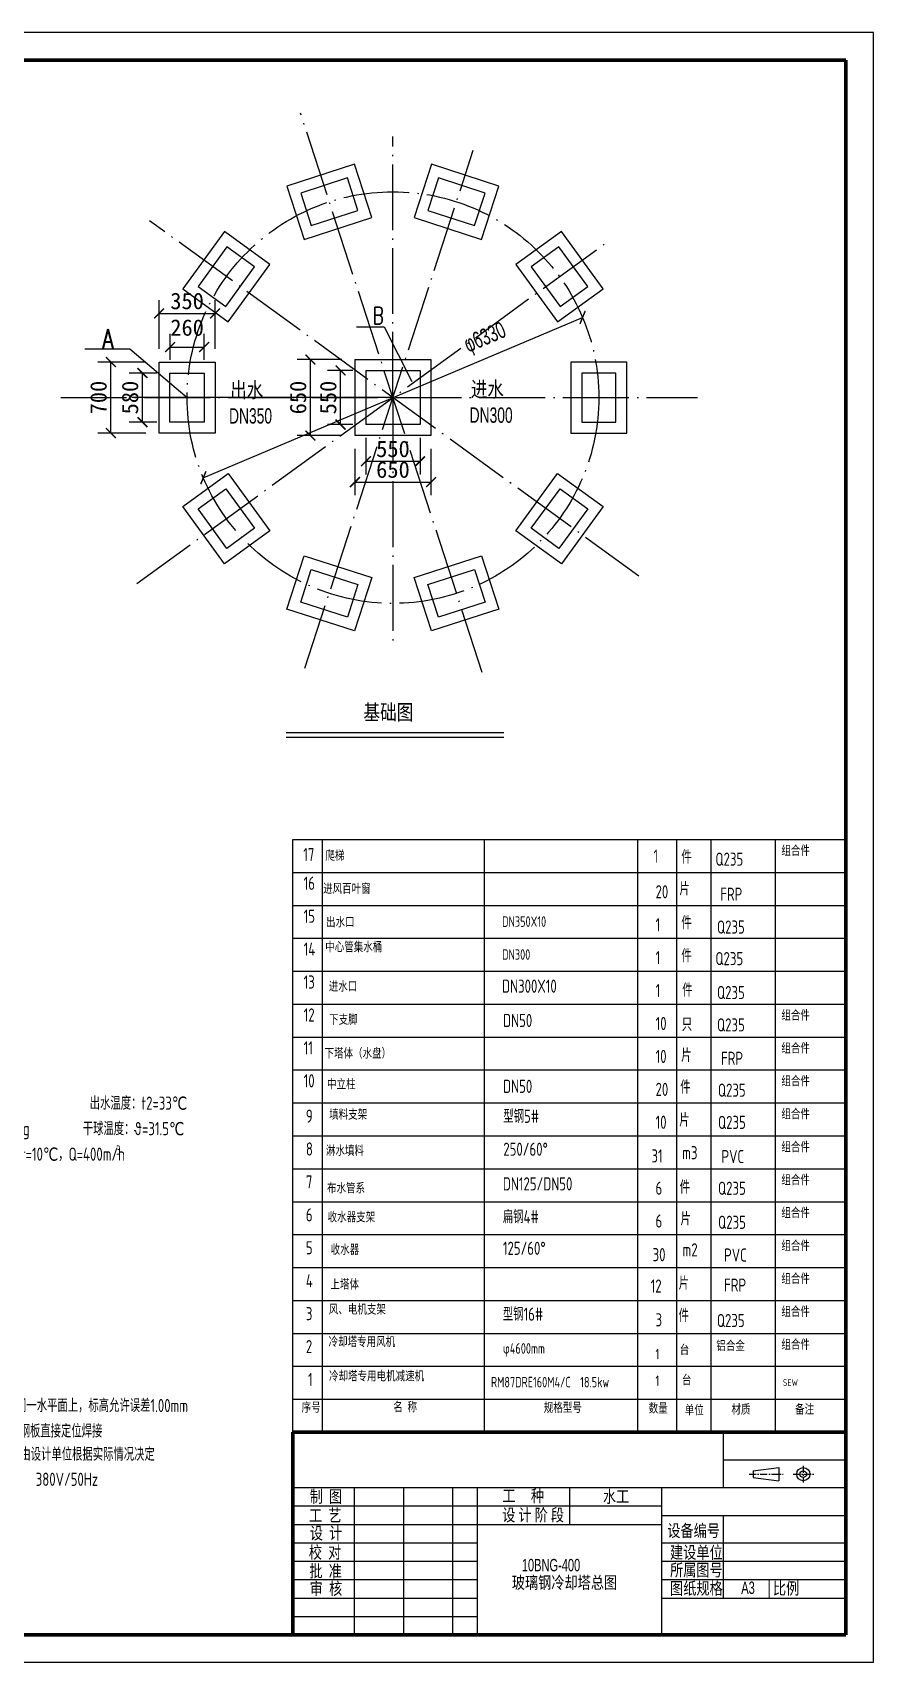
# Model space of a CAD drawing. Extents: x -194157 to -193737, y -49698 to -49401.
# Drawn here: x -193890.2 to -193737, y -49698.1 to -49401.1 of the extents above; entities that cross this region are included whole.
import ezdxf

# ---------------------------------------------------------------- set-up
doc = ezdxf.new("R2010")
doc.units = 0
doc.linetypes.add('ACAD_ISO04W100', pattern=[30.5, 24, -3, 0.5, -3])
doc.linetypes.add('CENTERX2', pattern=[101.6, 63.5, -12.7, 12.7, -12.7])
doc.layers.get('0').update_dxf_attribs({"linetype": 'CONTINUOUS'})
doc.layers.get('DEFPOINTS').update_dxf_attribs({"linetype": 'CONTINUOUS'})
for name, color, linetype in [('LAYER1', 5, 'CONTINUOUS'), ('中心线', 1, 'CENTERX2'), ('文字', 3, 'CONTINUOUS'), ('细实线', 9, 'CONTINUOUS')]:
    doc.layers.add(name, color=color, linetype=linetype)
doc.layers.add('图框线', color=6, linetype='CONTINUOUS', lineweight=80)
doc.styles.add('ISOCP', font='isocp.shx', dxfattribs={"bigfont": 'hztxt.shx'})
doc.styles.get("Standard").update_dxf_attribs({"font": ''})
doc.styles.add('标题', font='ARIALN.TTF', dxfattribs={"width": 0.785})
doc.styles.add('说明', font='txt4.shx', dxfattribs={"width": 0.75, "bigfont": 'gbcbig.shx'})
doc.styles.get('Standard').set_extended_font_data('SimSun')
doc.dimstyles.new('DIN', dxfattribs={"dimtxt": 2.5, "dimasz": 2.5, "dimexe": 1.25, "dimexo": 0.625, "dimtad": 1, "dimtih": 1, "dimdec": 4, "dimdsep": 46, "dimlunit": 6, "dimtxsty": 'Standard', "dimcen": 2.5, "dimadec": 0, "dimazin": 0, "dimtfac": 1, "dimtdec": 4, "dimtmove": 0, "dimatfit": 3, "dimfxl": 0, "dimtvp": 1, "dimtolj": 1, "dimtzin": 0, "dimarcsym": 0})

# ---------------------------------------------------------------- blocks, each defined once
blk = doc.blocks.new('_ARCHTICK')
at = {"color": 0, "linetype": 'ByBlock', "const_width": 0.15}
blk.add_lwpolyline([(-0.5, -0.5), (0.5, 0.5)], dxfattribs=at)
blk = doc.blocks.new('*D14')
at = {"layer": 'DEFPOINTS', "color": 0, "transparency": 16777216}
for p in [(-193789.99, -49453.05), (-193859.09, -49482.26)]:
    blk.add_point(p, dxfattribs=at)
at = {"layer": '文字', "color": 5, "lineweight": -2, "transparency": 16777216}
blk.add_line((-193859.09, -49482.26), (-193789.99, -49453.05), dxfattribs=at)
at = {"layer": '文字', "color": 5, "lineweight": -2, "transparency": 16777216, "xscale": 1.8, "yscale": 1.8, "zscale": 1.8}
for p, rotation in [((-193789.99, -49453.05), 22.91760440820886), ((-193859.09, -49482.26), 202.9176044082089)]:
    blk.add_blockref('_ARCHTICK', p, dxfattribs=dict(at, rotation=rotation))
at = {"layer": '文字', "color": 0, "transparency": 16777216, "insert": (-193807.66, -49456.99), "char_height": 3, "attachment_point": 5, "rotation": 22.9176, "style": '标题'}
blk.add_mtext('\\A1;φ6330', dxfattribs=at)
blk = doc.blocks.new('*D15')
at = {"color": 5, "lineweight": -2, "transparency": 16777216}
for p, q in [((-193865.16, -49460.79), (-193865.16, -49456.05)), ((-193858.93, -49460.79), (-193858.93, -49456.05)), ((-193865.16, -49458.45), (-193858.93, -49458.45))]:
    blk.add_line(p, q, dxfattribs=at)
at = {"layer": 'DEFPOINTS', "color": 0, "transparency": 16777216}
for p in [(-193858.93, -49458.45), (-193865.16, -49463.19), (-193858.93, -49463.19)]:
    blk.add_point(p, dxfattribs=at)
at = {"color": 5, "lineweight": -2, "transparency": 16777216, "xscale": 1.8, "yscale": 1.8, "zscale": 1.8, "rotation": 180}
blk.add_blockref('_ARCHTICK', (-193865.16, -49458.45), dxfattribs=at)
at = {"color": 5, "lineweight": -2, "transparency": 16777216, "xscale": 1.8, "yscale": 1.8, "zscale": 1.8}
blk.add_blockref('_ARCHTICK', (-193858.93, -49458.45), dxfattribs=at)
at = {"color": 0, "transparency": 16777216, "insert": (-193862.05, -49454.92), "char_height": 3, "attachment_point": 5}
blk.add_mtext('\\A1;260', dxfattribs=at)
blk = doc.blocks.new('*D16')
at = {"color": 5, "lineweight": -2, "transparency": 16777216}
for p, q in [((-193867.56, -49463.19), (-193872.58, -49463.19)), ((-193870.18, -49472.12), (-193870.18, -49463.19)), ((-193867.56, -49472.12), (-193872.58, -49472.12))]:
    blk.add_line(p, q, dxfattribs=at)
at = {"layer": 'DEFPOINTS', "color": 0, "transparency": 16777216}
for p in [(-193870.18, -49463.19), (-193865.16, -49463.19), (-193865.16, -49472.12)]:
    blk.add_point(p, dxfattribs=at)
at = {"color": 5, "lineweight": -2, "transparency": 16777216, "xscale": 1.8, "yscale": 1.8, "zscale": 1.8}
for p, rotation in [((-193870.18, -49463.19), 90), ((-193870.18, -49472.12), 270)]:
    blk.add_blockref('_ARCHTICK', p, dxfattribs=dict(at, rotation=rotation))
at = {"color": 0, "transparency": 16777216, "insert": (-193872.43, -49467.65), "char_height": 3, "attachment_point": 5, "rotation": 90}
blk.add_mtext('\\A1;580', dxfattribs=at)
blk = doc.blocks.new('*D17')
at = {"color": 5, "lineweight": -2, "transparency": 16777216}
for p, q in [((-193867.16, -49458.79), (-193867.16, -49449.92)), ((-193856.93, -49458.79), (-193856.93, -49449.92)), ((-193867.16, -49452.32), (-193856.93, -49452.32))]:
    blk.add_line(p, q, dxfattribs=at)
at = {"layer": 'DEFPOINTS', "color": 0, "transparency": 16777216}
for p in [(-193856.93, -49452.32), (-193867.16, -49461.19), (-193856.93, -49461.19)]:
    blk.add_point(p, dxfattribs=at)
at = {"color": 5, "lineweight": -2, "transparency": 16777216, "xscale": 1.8, "yscale": 1.8, "zscale": 1.8, "rotation": 180}
blk.add_blockref('_ARCHTICK', (-193867.16, -49452.32), dxfattribs=at)
at = {"color": 5, "lineweight": -2, "transparency": 16777216, "xscale": 1.8, "yscale": 1.8, "zscale": 1.8}
blk.add_blockref('_ARCHTICK', (-193856.93, -49452.32), dxfattribs=at)
at = {"color": 0, "transparency": 16777216, "insert": (-193862.05, -49450.07), "char_height": 3, "attachment_point": 5}
blk.add_mtext('\\A1;350', dxfattribs=at)
blk = doc.blocks.new('*D18')
at = {"color": 5, "lineweight": -2, "transparency": 16777216}
for p, q in [((-193869.56, -49461.19), (-193878.33, -49461.19)), ((-193875.93, -49474.12), (-193875.93, -49461.19)), ((-193869.56, -49474.12), (-193878.33, -49474.12))]:
    blk.add_line(p, q, dxfattribs=at)
at = {"layer": 'DEFPOINTS', "color": 0, "transparency": 16777216}
for p in [(-193875.93, -49461.19), (-193867.16, -49461.19), (-193867.16, -49474.12)]:
    blk.add_point(p, dxfattribs=at)
at = {"color": 5, "lineweight": -2, "transparency": 16777216, "xscale": 1.8, "yscale": 1.8, "zscale": 1.8}
for p, rotation in [((-193875.93, -49461.19), 90), ((-193875.93, -49474.12), 270)]:
    blk.add_blockref('_ARCHTICK', p, dxfattribs=dict(at, rotation=rotation))
at = {"color": 0, "transparency": 16777216, "insert": (-193878.18, -49467.65), "char_height": 3, "attachment_point": 5, "rotation": 90}
blk.add_mtext('\\A1;700', dxfattribs=at)
blk = doc.blocks.new('*D19')
at = {"color": 5, "lineweight": -2, "transparency": 16777216}
for p, q in [((-193829.47, -49474.98), (-193829.47, -49481.67)), ((-193819.61, -49474.98), (-193819.61, -49481.67)), ((-193829.47, -49479.27), (-193819.61, -49479.27))]:
    blk.add_line(p, q, dxfattribs=at)
at = {"layer": 'DEFPOINTS', "color": 0, "transparency": 16777216}
for p in [(-193829.47, -49472.58), (-193819.61, -49472.58), (-193819.61, -49479.27)]:
    blk.add_point(p, dxfattribs=at)
at = {"color": 5, "lineweight": -2, "transparency": 16777216, "xscale": 1.8, "yscale": 1.8, "zscale": 1.8, "rotation": 180}
blk.add_blockref('_ARCHTICK', (-193829.47, -49479.27), dxfattribs=at)
at = {"color": 5, "lineweight": -2, "transparency": 16777216, "xscale": 1.8, "yscale": 1.8, "zscale": 1.8}
blk.add_blockref('_ARCHTICK', (-193819.61, -49479.27), dxfattribs=at)
at = {"color": 0, "transparency": 16777216, "insert": (-193824.54, -49477.02), "char_height": 3, "attachment_point": 5}
blk.add_mtext('\\A1;550', dxfattribs=at)
blk = doc.blocks.new('*D20')
at = {"color": 5, "lineweight": -2, "transparency": 16777216}
for p, q in [((-193831.47, -49476.98), (-193831.47, -49485.45)), ((-193817.61, -49476.98), (-193817.61, -49485.45)), ((-193831.47, -49483.05), (-193817.61, -49483.05))]:
    blk.add_line(p, q, dxfattribs=at)
at = {"layer": 'DEFPOINTS', "color": 0, "transparency": 16777216}
for p in [(-193831.47, -49474.58), (-193817.61, -49474.58), (-193817.61, -49483.05)]:
    blk.add_point(p, dxfattribs=at)
at = {"color": 5, "lineweight": -2, "transparency": 16777216, "xscale": 1.8, "yscale": 1.8, "zscale": 1.8, "rotation": 180}
blk.add_blockref('_ARCHTICK', (-193831.47, -49483.05), dxfattribs=at)
at = {"color": 5, "lineweight": -2, "transparency": 16777216, "xscale": 1.8, "yscale": 1.8, "zscale": 1.8}
blk.add_blockref('_ARCHTICK', (-193817.61, -49483.05), dxfattribs=at)
at = {"color": 0, "transparency": 16777216, "insert": (-193824.54, -49480.8), "char_height": 3, "attachment_point": 5}
blk.add_mtext('\\A1;650', dxfattribs=at)
blk = doc.blocks.new('*D21')
at = {"color": 5, "lineweight": -2, "transparency": 16777216}
for p, q in [((-193831.87, -49462.72), (-193836.48, -49462.72)), ((-193834.08, -49472.58), (-193834.08, -49462.72)), ((-193831.87, -49472.58), (-193836.48, -49472.58))]:
    blk.add_line(p, q, dxfattribs=at)
at = {"layer": 'DEFPOINTS', "color": 0, "transparency": 16777216}
for p in [(-193834.08, -49462.72), (-193829.47, -49462.72), (-193829.47, -49472.58)]:
    blk.add_point(p, dxfattribs=at)
at = {"color": 5, "lineweight": -2, "transparency": 16777216, "xscale": 1.8, "yscale": 1.8, "zscale": 1.8}
for p, rotation in [((-193834.08, -49462.72), 90), ((-193834.08, -49472.58), 270)]:
    blk.add_blockref('_ARCHTICK', p, dxfattribs=dict(at, rotation=rotation))
at = {"color": 0, "transparency": 16777216, "insert": (-193836.33, -49467.65), "char_height": 3, "attachment_point": 5, "rotation": 90}
blk.add_mtext('\\A1;550', dxfattribs=at)
blk = doc.blocks.new('*D22')
at = {"color": 5, "lineweight": -2, "transparency": 16777216}
for p, q in [((-193833.87, -49460.72), (-193841.97, -49460.72)), ((-193839.57, -49474.58), (-193839.57, -49460.72)), ((-193833.87, -49474.58), (-193841.97, -49474.58))]:
    blk.add_line(p, q, dxfattribs=at)
at = {"layer": 'DEFPOINTS', "color": 0, "transparency": 16777216}
for p in [(-193839.57, -49460.72), (-193831.47, -49460.72), (-193831.47, -49474.58)]:
    blk.add_point(p, dxfattribs=at)
at = {"color": 5, "lineweight": -2, "transparency": 16777216, "xscale": 1.8, "yscale": 1.8, "zscale": 1.8}
for p, rotation in [((-193839.57, -49460.72), 90), ((-193839.57, -49474.58), 270)]:
    blk.add_blockref('_ARCHTICK', p, dxfattribs=dict(at, rotation=rotation))
at = {"color": 0, "transparency": 16777216, "insert": (-193841.82, -49467.65), "char_height": 3, "attachment_point": 5, "rotation": 90}
blk.add_mtext('\\A1;650', dxfattribs=at)

msp = doc.modelspace()

# ---------------------------------------------------------------- linework, layer by layer
for p, q in [((-193831.56422, -49425.11934), (-193843.85981, -49429.11441)), ((-193828.40326, -49434.84777), (-193831.56422, -49425.11934)), ((-193817.51743, -49425.11934), (-193820.67838, -49434.84777)), ((-193805.22184, -49429.11441), (-193817.51743, -49425.11934)), ((-193843.85981, -49429.11441), (-193840.69885, -49438.84285)), ((-193832.8483, -49427.63948), (-193841.33966, -49430.39849)), ((-193830.9234, -49433.56369), (-193832.8483, -49427.63948)), ((-193816.23335, -49427.63948), (-193818.15824, -49433.56369)), ((-193807.74198, -49430.39849), (-193816.23335, -49427.63948)), ((-193808.3828, -49438.84285), (-193805.22184, -49429.11441)), ((-193841.33966, -49430.39849), (-193839.41477, -49436.3227)), ((-193809.66687, -49436.3227), (-193807.74198, -49430.39849)), ((-193840.69885, -49438.84285), (-193828.40326, -49434.84777)), ((-193839.41477, -49436.3227), (-193830.9234, -49433.56369)), ((-193820.67838, -49434.84777), (-193808.3828, -49438.84285)), ((-193818.15824, -49433.56369), (-193809.66687, -49436.3227)), ((-193855.2239, -49437.37091), (-193862.82299, -49447.83017)), ((-193846.9484, -49443.38341), (-193855.2239, -49437.37091)), ((-193793.85774, -49437.37091), (-193802.13324, -49443.38341)), ((-193786.25865, -49447.83017), (-193793.85774, -49437.37091)), ((-193854.78144, -49440.16452), (-193860.02939, -49447.3877)), ((-193849.74201, -49443.82588), (-193854.78144, -49440.16452)), ((-193794.30021, -49440.16452), (-193799.33964, -49443.82588)), ((-193789.05225, -49447.3877), (-193794.30021, -49440.16452)), ((-193854.98996, -49451.04906), (-193849.74201, -49443.82588)), ((-193854.54749, -49453.84267), (-193846.9484, -49443.38341)), ((-193802.13324, -49443.38341), (-193794.53415, -49453.84267)), ((-193799.33964, -49443.82588), (-193794.09169, -49451.04906)), ((-193860.02939, -49447.3877), (-193854.98996, -49451.04906)), ((-193794.09169, -49451.04906), (-193789.05225, -49447.3877)), ((-193862.82299, -49447.83017), (-193854.54749, -49453.84267)), ((-193794.53415, -49453.84267), (-193786.25865, -49447.83017)), ((-193867.16369, -49474.11781), (-193867.16369, -49461.18946)), ((-193867.16369, -49461.18946), (-193856.93461, -49461.18946)), ((-193856.93461, -49461.18946), (-193856.93461, -49474.11781)), ((-193831.47218, -49460.72228), (-193817.60947, -49460.72228)), ((-193831.47218, -49460.72228), (-193831.47218, -49474.58499)), ((-193817.60947, -49460.72228), (-193817.60947, -49474.58499)), ((-193792.14703, -49461.18946), (-193792.14703, -49474.11781)), ((-193781.91795, -49461.18946), (-193792.14703, -49461.18946)), ((-193781.91795, -49474.11781), (-193781.91795, -49461.18946)), ((-193865.16369, -49472.11781), (-193865.16369, -49463.18946)), ((-193865.16369, -49463.18946), (-193858.93461, -49463.18946)), ((-193858.93461, -49463.18946), (-193858.93461, -49472.11781)), ((-193829.47218, -49462.72228), (-193819.60947, -49462.72228)), ((-193829.47218, -49462.72228), (-193829.47218, -49472.58499)), ((-193819.60947, -49462.72228), (-193819.60947, -49472.58499)), ((-193790.14703, -49463.18946), (-193790.14703, -49472.11781)), ((-193783.91795, -49463.18946), (-193790.14703, -49463.18946)), ((-193783.91795, -49472.11781), (-193783.91795, -49463.18946)), ((-193856.93461, -49474.11781), (-193867.16369, -49474.11781)), ((-193858.93461, -49472.11781), (-193865.16369, -49472.11781)), ((-193819.60947, -49472.58499), (-193829.47218, -49472.58499)), ((-193792.14703, -49474.11781), (-193781.91795, -49474.11781)), ((-193790.14703, -49472.11781), (-193783.91795, -49472.11781)), ((-193817.60947, -49474.58499), (-193831.47218, -49474.58499)), ((-193862.82299, -49487.4771), (-193854.54749, -49481.4646)), ((-193854.54749, -49481.4646), (-193846.9484, -49491.92385)), ((-193802.13324, -49491.92385), (-193794.53415, -49481.4646)), ((-193794.53415, -49481.4646), (-193786.25865, -49487.4771)), ((-193860.02939, -49487.91956), (-193854.98996, -49484.2582)), ((-193854.98996, -49484.2582), (-193849.74201, -49491.48139)), ((-193799.33964, -49491.48139), (-193794.09169, -49484.2582)), ((-193794.09169, -49484.2582), (-193789.05225, -49487.91956)), ((-193855.2239, -49497.93635), (-193862.82299, -49487.4771)), ((-193854.78144, -49495.14275), (-193860.02939, -49487.91956)), ((-193789.05225, -49487.91956), (-193794.30021, -49495.14275)), ((-193786.25865, -49487.4771), (-193793.85774, -49497.93635)), ((-193846.9484, -49491.92385), (-193855.2239, -49497.93635)), ((-193849.74201, -49491.48139), (-193854.78144, -49495.14275)), ((-193793.85774, -49497.93635), (-193802.13324, -49491.92385)), ((-193794.30021, -49495.14275), (-193799.33964, -49491.48139)), ((-193843.85981, -49506.19285), (-193840.69885, -49496.46442)), ((-193840.69885, -49496.46442), (-193828.40326, -49500.4595)), ((-193820.67838, -49500.4595), (-193808.3828, -49496.46442)), ((-193808.3828, -49496.46442), (-193805.22184, -49506.19285)), ((-193841.33966, -49504.90877), (-193839.41477, -49498.98456)), ((-193839.41477, -49498.98456), (-193830.9234, -49501.74358)), ((-193828.40326, -49500.4595), (-193831.56422, -49510.18793)), ((-193817.51743, -49510.18793), (-193820.67838, -49500.4595)), ((-193818.15824, -49501.74358), (-193809.66687, -49498.98456)), ((-193809.66687, -49498.98456), (-193807.74198, -49504.90877)), ((-193830.9234, -49501.74358), (-193832.8483, -49507.66778)), ((-193816.23335, -49507.66778), (-193818.15824, -49501.74358)), ((-193831.56422, -49510.18793), (-193843.85981, -49506.19285)), ((-193832.8483, -49507.66778), (-193841.33966, -49504.90877)), ((-193805.22184, -49506.19285), (-193817.51743, -49510.18793)), ((-193807.74198, -49504.90877), (-193816.23335, -49507.66778)), ((-193844.00533, -49528.70484), (-193804.35393, -49528.70484)), ((-193844.00533, -49529.55807), (-193804.35393, -49529.55807)), ((-193842.80229, -49656.18325), (-193842.80229, -49548.18325)), ((-193842.80229, -49548.18325), (-193742.00229, -49548.18325)), ((-193842.80229, -49656.18325), (-193842.80229, -49548.18325)), ((-193842.80229, -49548.18325), (-193742.00229, -49548.18325)), ((-193837.36686, -49656.18325), (-193837.36686, -49548.18325)), ((-193837.36686, -49656.18325), (-193837.36686, -49548.18325)), ((-193807.88009, -49656.18325), (-193807.88009, -49548.18325)), ((-193807.88009, -49656.18325), (-193807.88009, -49548.18325)), ((-193779.95228, -49656.18325), (-193779.95228, -49548.18325)), ((-193779.95228, -49656.18325), (-193779.95228, -49548.18325)), ((-193772.83065, -49656.18325), (-193772.83065, -49548.18325)), ((-193766.56065, -49656.18325), (-193766.56065, -49548.18325)), ((-193754.83681, -49656.18325), (-193754.83681, -49548.18325)), ((-193842.80229, -49554.18325), (-193742.00229, -49554.18325)), ((-193842.80229, -49554.18325), (-193742.00229, -49554.18325)), ((-193842.80229, -49560.18325), (-193742.00229, -49560.18325)), ((-193842.80229, -49560.18325), (-193742.00229, -49560.18325)), ((-193842.80229, -49566.18325), (-193742.00229, -49566.18325)), ((-193842.80229, -49566.18325), (-193742.00229, -49566.18325)), ((-193842.80229, -49572.18325), (-193742.00229, -49572.18325)), ((-193842.80229, -49572.18325), (-193742.00229, -49572.18325)), ((-193842.80229, -49578.18325), (-193742.00229, -49578.18325)), ((-193842.80229, -49578.18325), (-193742.00229, -49578.18325)), ((-193842.80229, -49584.18325), (-193742.00229, -49584.18325)), ((-193842.80229, -49584.18325), (-193742.00229, -49584.18325)), ((-193842.80229, -49590.18325), (-193742.00229, -49590.18325)), ((-193842.80229, -49590.18325), (-193742.00229, -49590.18325)), ((-193842.80229, -49596.18325), (-193742.00229, -49596.18325)), ((-193842.80229, -49596.18325), (-193742.00229, -49596.18325)), ((-193842.80229, -49602.18325), (-193742.00229, -49602.18325)), ((-193842.80229, -49608.18325), (-193742.00229, -49608.18325)), ((-193842.80229, -49614.18325), (-193742.00229, -49614.18325)), ((-193842.80229, -49620.18325), (-193742.00229, -49620.18325)), ((-193842.80229, -49620.18325), (-193742.00229, -49620.18325)), ((-193842.80229, -49626.18325), (-193742.00229, -49626.18325)), ((-193842.80229, -49626.18325), (-193742.00229, -49626.18325)), ((-193842.80229, -49632.18325), (-193742.00229, -49632.18325)), ((-193842.80229, -49632.18325), (-193742.00229, -49632.18325)), ((-193842.80229, -49638.18325), (-193742.00229, -49638.18325)), ((-193842.80229, -49638.18325), (-193742.00229, -49638.18325)), ((-193842.80229, -49644.18325), (-193742.00229, -49644.18325)), ((-193842.80229, -49644.18325), (-193742.00229, -49644.18325)), ((-193842.80229, -49650.18325), (-193742.00229, -49650.18325)), ((-193842.80229, -49650.18325), (-193742.00229, -49650.18325))]:
    msp.add_line(p, q)
at = {"color": 5}
msp.add_line((-193838.97807, -49467.6316), (-193851.46261, -49467.6316), dxfattribs=at)
for points in [[(-193845.04722, -49468.45155, 0, 0, 0), (-193854.19873, -49468.45155, 0.51909, 0, 0), (-193855.77789, -49468.45155, 0, 0, 0)], [(-193799.07192, -49468.45155, 0, 0, 0), (-193810.98735, -49468.45155, 0.51909, 0, 0), (-193812.5665, -49468.45155, 0, 0, 0)]]:
    msp.add_lwpolyline(points, format="xyseb")
at = {"layer": 'DEFPOINTS', "color": 0, "linetype": 'ByBlock'}
msp.add_point((-193824.54082, -49467.65363), dxfattribs=at)
msp.add_point((-193824.54082, -49467.65363), dxfattribs=at)
msp.add_point((-193824.54082, -49467.65363), dxfattribs=at)
msp.add_point((-193824.54082, -49467.65363), dxfattribs=at)
msp.add_point((-193824.54082, -49467.65363), dxfattribs=at)
msp.add_point((-193824.54082, -49467.65363), dxfattribs=at)
msp.add_point((-193824.54082, -49467.65363), dxfattribs=at)
msp.add_point((-193824.54082, -49467.65363), dxfattribs=at)
at = {"layer": 'LAYER1'}
for p, q in [((-193831.15616, -49454.74685), (-193826.12059, -49454.74685)), ((-193826.12059, -49454.74685), (-193821.08587, -49464.70341)), ((-193880.70479, -49458.75502), (-193872.48367, -49458.75502)), ((-193872.48367, -49458.75502), (-193862.04915, -49467.65363))]:
    msp.add_line(p, q, dxfattribs=at)
at = {"layer": 'LAYER1', "linetype": 'ACAD_ISO04W100', "ltscale": 10}
msp.add_line((-193824.54082, -49467.65363), (-193872.12228, -49467.65363), dxfattribs=at)
msp.add_line((-193824.54082, -49467.65363), (-193872.12228, -49467.65363), dxfattribs=at)
at = {"layer": '中心线', "linetype": 'ACAD_ISO04W100', "ltscale": 0.5}
for p, q in [((-193808.26536, -49517.74435), (-193841.37801, -49415.83409)), ((-193824.54082, -49467.65363), (-193824.54082, -49420.07217)), ((-193840.56962, -49516.9852), (-193809.89926, -49422.59155)), ((-193779.76063, -49500.18835), (-193868.89204, -49435.43059)), ((-193871.21085, -49501.5614), (-193786.04661, -49439.68595)), ((-193885.06684, -49467.65363), (-193769.05005, -49467.65363)), ((-193824.54082, -49467.65363), (-193824.54082, -49512.52941)), ((-193824.54082, -49467.65363), (-193824.54082, -49511.16382))]:
    msp.add_line(p, q, dxfattribs=at)
at = {"layer": '中心线', "ltscale": 0.02}
for p, q in [((-193759.63772, -49663.84866), (-193753.418, -49663.84866)), ((-193751.64743, -49663.84866), (-193747.79476, -49663.84866)), ((-193749.77316, -49662.34866), (-193749.77316, -49665.34866))]:
    msp.add_line(p, q, dxfattribs=at)
at = {"layer": '中心线', "linetype": 'ACAD_ISO04W100', "ltscale": 0.5}
msp.add_circle((-193824.54082, -49467.65363), 37.50833, dxfattribs=at)
at = {"layer": '图框线'}
for p, q in [((-193742.00229, -49406.14325), (-194137.00229, -49406.14325)), ((-193742.00229, -49693.14325), (-193742.00229, -49406.14325)), ((-193742.00229, -49627.14325), (-193742.00229, -49693.14325)), ((-193842.80229, -49656.18325), (-193742.00229, -49656.18325)), ((-193842.80229, -49656.18325), (-193842.80229, -49693.14325)), ((-193742.00229, -49693.14325), (-194137.00229, -49693.14325)), ((-193922.00229, -49693.14325), (-193742.00229, -49693.14325))]:
    msp.add_line(p, q, dxfattribs=at)
at = {"layer": '文字'}
for p, q in [((-193758.92386, -49663.24866), (-193754.26027, -49662.64866)), ((-193758.92386, -49663.24866), (-193758.92386, -49664.44866)), ((-193754.26027, -49662.64866), (-193754.26027, -49665.04866)), ((-193758.92386, -49664.44866), (-193754.26027, -49665.04866)), ((-193842.80229, -49679.70325), (-193809.20229, -49679.70325)), ((-193775.60229, -49679.70325), (-193742.00229, -49679.70325)), ((-193842.80229, -49683.06325), (-193809.20229, -49683.06325)), ((-193842.80229, -49686.42325), (-193809.20229, -49686.42325)), ((-193842.80229, -49689.78325), (-193809.20229, -49689.78325))]:
    msp.add_line(p, q, dxfattribs=at)
at = {"layer": '文字', "lineweight": 0}
msp.add_line((-193756.00229, -49683.06325), (-193756.00229, -49686.42325), dxfattribs=at)
at = {"layer": '文字'}
for radius in [1.2, 0.6]:
    msp.add_circle((-193749.77316, -49663.84866), radius, dxfattribs=at)
at = {"layer": '细实线'}
for p, q in [((-193737.00229, -49401.14325), (-194157.00229, -49401.14325)), ((-193737.00229, -49698.14325), (-193737.00229, -49401.14325)), ((-193764.40229, -49656.18325), (-193764.40229, -49666.26325)), ((-193764.40229, -49661.22325), (-193742.00229, -49661.22325)), ((-193842.80229, -49666.26325), (-193742.00229, -49666.26325)), ((-193831.60229, -49666.26325), (-193831.60229, -49693.14325)), ((-193822.64229, -49666.26325), (-193822.64229, -49693.14325)), ((-193813.68229, -49666.26325), (-193813.68229, -49693.14325)), ((-193809.20229, -49666.26325), (-193809.20229, -49693.14325)), ((-193792.40229, -49666.26325), (-193792.40229, -49672.98325)), ((-193775.60229, -49666.26325), (-193775.60229, -49693.14325)), ((-193842.80229, -49669.62325), (-193775.60229, -49669.62325)), ((-193842.80229, -49672.98325), (-193775.60229, -49672.98325)), ((-193775.60229, -49671.38785), (-193742.00229, -49671.38785)), ((-193764.40229, -49671.38785), (-193764.40229, -49686.42325)), ((-193842.80229, -49676.34325), (-193809.20229, -49676.34325)), ((-193775.60229, -49676.34325), (-193742.00229, -49676.34325)), ((-193775.60229, -49683.06325), (-193742.00229, -49683.06325)), ((-193775.60229, -49686.42325), (-193742.00229, -49686.42325)), ((-193737.00229, -49698.14325), (-194157.00229, -49698.14325))]:
    msp.add_line(p, q, dxfattribs=at)

# ---------------------------------------------------------------- texts
at = {"style": 'ISOCP', "width": 0.785}
for s, height, p in [('17', 2.4, (-193840.89511, -49552.12906)), ('17', 2.4, (-193840.89511, -49552.12906)), ('爬梯', 1.92, (-193836.84771, -49552.08866)), ('1', 2.4, (-193777.07002, -49552.40812)), ('件', 2.4, (-193771.9958, -49552.56798)), ('Q235', 2.4, (-193765.78278, -49552.9703)), ('组合件', 1.92, (-193753.77204, -49551.18389)), ('16', 2.4, (-193840.81538, -49557.35918)), ('16', 2.4, (-193840.81538, -49557.35918)), ('进风百叶窗', 1.92, (-193837.26498, -49558.10058)), ('进风百叶窗', 1.92, (-193837.26498, -49558.10058)), ('20', 2.4, (-193776.69648, -49558.91552)), ('片', 2.4, (-193772.34414, -49558.36629)), ('片', 2.4, (-193772.34414, -49558.36629)), ('FRP', 2.4, (-193764.90422, -49559.35064)), ('15', 2.4, (-193840.81538, -49563.35918)), ('15', 2.4, (-193840.81538, -49563.35918)), ('出水口', 1.92, (-193836.73437, -49564.21428)), ('出水口', 1.92, (-193836.73437, -49564.21428)), ('DN350X10', 1.92, (-193804.65264, -49564.10602)), ('1', 2.4, (-193776.69648, -49564.91552)), ('件', 2.4, (-193771.9958, -49564.56798)), ('Q235', 2.4, (-193765.49534, -49565.3411)), ('14', 2.4, (-193840.81538, -49569.35918)), ('14', 2.4, (-193840.81538, -49569.35918)), ('中心管集水桶', 1.92, (-193836.88055, -49568.73332)), ('DN300', 1.92, (-193804.65264, -49570.10602)), ('1', 2.4, (-193776.69648, -49570.91552)), ('1', 2.4, (-193776.69648, -49570.91552)), ('件', 2.4, (-193771.9958, -49570.56798)), ('Q235', 2.4, (-193765.78278, -49571.08643)), ('13', 2.4, (-193840.81538, -49575.35918)), ('13', 2.4, (-193840.81538, -49575.35918)), ('进水口', 1.92, (-193836.23999, -49575.92478)), ('进水口', 1.92, (-193836.23999, -49575.92478)), ('DN300X10', 2.4, (-193804.65264, -49576.10602)), ('1', 2.4, (-193776.69648, -49576.91552)), ('件', 2.4, (-193771.8253, -49576.8232)), ('Q235', 2.4, (-193765.49534, -49577.27182)), ('12', 2.4, (-193840.81538, -49581.35918)), ('12', 2.4, (-193840.81538, -49581.35918)), ('下支脚', 1.92, (-193836.16377, -49581.96852)), ('下支脚', 1.92, (-193836.16377, -49581.96852)), ('DN50', 2.4, (-193804.4689, -49582.36414)), ('DN50', 2.4, (-193804.4689, -49582.36414)), ('10', 2.4, (-193776.69648, -49582.91552)), ('只', 2.4, (-193771.90075, -49583.08618)), ('Q235', 2.4, (-193765.49533, -49583.16995)), ('组合件', 1.92, (-193753.77204, -49581.18389)), ('11', 2.4, (-193840.81538, -49587.35918)), ('11', 2.4, (-193840.81538, -49587.35918)), ('下塔体（水盘）', 1.92, (-193837.01003, -49588.10961)), ('下塔体（水盘）', 1.92, (-193837.01003, -49588.10961)), ('10', 2.4, (-193776.69648, -49588.91552)), ('片', 2.4, (-193772.026, -49588.71243)), ('FRP', 2.4, (-193764.76049, -49589.26293)), ('组合件', 1.92, (-193753.77204, -49587.18389)), ('10', 2.4, (-193840.81538, -49593.35918)), ('10', 2.4, (-193840.81538, -49593.35918)), ('中立柱', 1.92, (-193836.55353, -49593.74328)), ('中立柱', 1.92, (-193836.55353, -49593.74328)), ('DN50', 2.4, (-193804.4689, -49594.36414)), ('20', 2.4, (-193776.69648, -49594.91552)), ('件', 2.4, (-193772.1948, -49594.51405)), ('Q235', 2.4, (-193765.3302, -49595.06697)), ('组合件', 1.92, (-193753.77204, -49593.18389)), ('进水温度：t1=43℃             出水温度：t2=33℃ ', 2.4, (-193911.32036, -49597.43294)), ('9', 2.4, (-193840.40408, -49599.78771)), ('9', 2.4, (-193840.40408, -49599.78771)), ('填料支架', 1.92, (-193836.16413, -49599.25937)), ('型钢5#  ', 2.4, (-193804.43529, -49599.82051)), ('10', 2.4, (-193776.69648, -49600.91552)), ('片', 2.4, (-193772.38252, -49600.5176)), ('Q235', 2.4, (-193765.31089, -49600.94011)), ('组合件', 1.92, (-193753.77204, -49599.18389)), ('大气压：pa=753mmHg         干球温度：θ=31.5℃', 2.4, (-193911.38842, -49602.07604)), ('湿球温度：τ=28℃,Δt=10℃，Q=400m/h   ', 2.4, (-193911.65671, -49606.72023)), ('3', 1.68, (-193874.97347, -49605.62792)), ('8', 2.4, (-193840.40408, -49605.78771)), ('8', 2.4, (-193840.40408, -49605.78771)), ('淋水填料', 1.92, (-193836.7441, -49605.84449)), ('250/60°', 2.4, (-193804.43529, -49605.82051)), ('250/60°', 2.4, (-193804.43529, -49605.82051)), ('31', 2.4, (-193777.44074, -49607.04842)), ('m3', 2.4, (-193771.83674, -49606.4672)), ('PVC', 2.4, (-193764.68274, -49607.15751)), ('组合件', 1.92, (-193753.77204, -49605.18389)), ('7', 2.4, (-193840.40408, -49611.78771)), ('7', 2.4, (-193840.40408, -49611.78771)), ('布水管系', 1.92, (-193836.56303, -49612.68515)), ('DN125/DN50', 2.4, (-193804.51687, -49612.13407)), ('6', 2.4, (-193776.69648, -49612.91552)), ('件', 2.4, (-193772.29303, -49612.73917)), ('Q235', 2.4, (-193765.31089, -49612.94011)), ('组合件', 1.92, (-193753.77204, -49611.18389)), ('6', 2.4, (-193840.40408, -49617.78771)), ('6', 2.4, (-193840.40408, -49617.78771)), ('收水器支架', 1.92, (-193836.44832, -49617.96202)), ('扁钢4#  ', 2.4, (-193804.51687, -49618.13407)), ('扁钢4#  ', 2.4, (-193804.51687, -49618.13407)), ('6', 2.4, (-193776.69648, -49618.91552)), ('片', 2.4, (-193772.14817, -49618.52051)), ('Q235', 2.4, (-193765.29526, -49619.13929)), ('组合件', 1.92, (-193753.77204, -49617.18389)), ('5', 2.4, (-193840.40408, -49623.78771)), ('5', 2.4, (-193840.40408, -49623.78771)), ('收水器', 1.92, (-193835.89172, -49623.88121)), ('125/60°', 2.4, (-193804.51687, -49623.88172)), ('125/60°', 2.4, (-193804.51687, -49623.88172)), ('30', 2.4, (-193777.23009, -49625.03545)), ('m2', 2.4, (-193771.77356, -49624.15862)), ('PVC', 2.4, (-193764.19656, -49625.11431)), ('组合件', 1.92, (-193753.77204, -49623.18389)), ('4', 2.4, (-193840.40408, -49629.78771)), ('4', 2.4, (-193840.40408, -49629.78771)), ('上塔体', 1.92, (-193835.9329, -49630.20985)), ('12', 2.4, (-193777.59123, -49630.75773)), ('片', 2.4, (-193772.46873, -49630.22918)), ('FRP', 2.4, (-193764.19656, -49630.59249)), ('组合件', 1.92, (-193753.77204, -49629.18389)), ('3', 2.4, (-193840.40408, -49635.78771)), ('3', 2.4, (-193840.40408, -49635.78771)), ('风、电机支架', 1.92, (-193836.22497, -49634.77954)), ('型钢16# ', 2.4, (-193804.51687, -49635.88172)), ('3', 2.4, (-193776.69648, -49636.91552)), ('3', 2.4, (-193776.69648, -49636.91552)), ('件', 2.4, (-193772.48797, -49636.13532)), ('Q235', 2.4, (-193765.52098, -49637.03948)), ('组合件', 1.92, (-193753.77204, -49635.18389)), ('2', 2.4, (-193840.40408, -49641.78771)), ('2', 2.4, (-193840.40408, -49641.78771)), ('冷却塔专用风机', 1.92, (-193836.26852, -49640.68361)), ('冷却塔专用风机', 1.92, (-193836.26852, -49640.68361)), ('φ4600mm', 1.92, (-193804.51687, -49641.88172)), ('台', 1.92, (-193772.28575, -49642.15431)), ('铝合金', 1.92, (-193765.6233, -49641.41649)), ('组合件', 1.92, (-193753.77204, -49641.18389)), ('1', 1.92, (-193776.69648, -49642.91552)), ('1', 1.92, (-193776.69648, -49642.91552)), ('1', 2.4, (-193840.00702, -49647.78771)), ('1', 2.4, (-193840.00702, -49647.78771)), ('冷却塔专用电机减速机', 1.92, (-193836.19084, -49646.93455)), ('RM87DRE160M4/C  18.5kw', 1.92, (-193806.68025, -49648.02912)), ('1', 1.92, (-193776.69648, -49647.77521)), ('台', 1.92, (-193771.88995, -49647.67377)), ('台', 1.92, (-193771.88995, -49647.67377)), ('SEW', 1.2, (-193753.49119, -49647.74808)), ('1、各基础面标高必须在同一水平面上，标高允许误差1.00mm', 2.4, (-193912.90262, -49652.53523)), ('序号', 1.92, (-193841.17645, -49652.64983)), ('序号', 1.92, (-193841.17645, -49652.64983)), ('名 称', 1.92, (-193824.48402, -49652.57461)), ('名 称', 1.92, (-193824.48402, -49652.57461)), ('规格型号', 1.92, (-193797.05836, -49652.68325)), ('规格型号', 1.92, (-193797.05836, -49652.68325)), ('数量', 1.92, (-193777.95315, -49652.802)), ('单位', 1.92, (-193771.36728, -49653.12393)), ('单位', 1.92, (-193771.36728, -49653.12393)), ('材质', 1.92, (-193762.87318, -49653.00708)), ('备注', 1.92, (-193751.26763, -49652.99882)), ('2、塔柱脚底与基础预埋钢板直接定位焊接', 2.4, (-193912.55537, -49657.17347)), ('3、基础高度预埋件尺寸由设计单位根据实际情况决定', 2.4, (-193912.45816, -49661.40676)), ('4、风电机功率：18.5kw  380V/50Hz', 2.4, (-193912.83213, -49665.97503))]:
    msp.add_text(s, height=height, dxfattribs=at).set_placement(p)
at = {"layer": '文字'}
for s, height, style, width, p in [('B', 3.08, '说明', 0.75, (-193828.26456, -49454.25724)), ('出水', 2.8, '标题', 0.785, (-193854.167, -49467.66733)), ('进水', 2.8, '标题', 0.785, (-193810.33284, -49467.52787)), ('DN350', 2.8, '标题', 0.785, (-193854.40251, -49472.39016)), ('DN300', 2.8, '标题', 0.785, (-193810.56835, -49472.2507)), ('制  图', 2.24, '标题', 0.785, (-193839.7101, -49669.02076)), ('工     种', 2.24, '标题', 0.785, (-193804.60946, -49668.91436)), ('水工', 2.24, '标题', 0.785, (-193786.28583, -49669.03587)), ('工  艺', 2.24, '标题', 0.785, (-193839.83971, -49672.45985)), ('设 计 阶 段', 2.24, '标题', 0.785, (-193804.63111, -49672.3944)), ('设  计', 2.24, '标题', 0.785, (-193839.68065, -49675.70435)), ('设备编号', 2.24, '标题', 0.785, (-193774.54888, -49675.25448)), ('校  对', 2.24, '标题', 0.785, (-193839.87505, -49679.2014)), ('建设单位', 2.24, '标题', 0.785, (-193774.0535, -49679.21502)), ('批  准', 2.24, '标题', 0.785, (-193839.7808, -49682.6139)), ('10BNG-400', 2.24, '标题', 0.785, (-193801.05808, -49681.53114)), ('所属图号', 2.24, '标题', 0.785, (-193774.0535, -49682.43049)), ('审  核', 2.24, '标题', 0.785, (-193839.70421, -49685.79364)), ('图纸规格', 2.24, '标题', 0.785, (-193774.0535, -49685.76995)), ('A3', 2.24, '标题', 0.785, (-193761.07485, -49685.65887)), ('比例', 2.24, '标题', 0.785, (-193755.3128, -49685.76497))]:
    msp.add_text(s, height=height, dxfattribs=dict(at, style=style, width=width)).set_placement(p)
at = {"layer": '文字', "attachment_point": 1}
for s, insert, char_height, width, style in [('A', (-193877.48783, -49455.1854), 3.5, 8.221119, '说明'), ('\\fￋￎￌ￥|b0|i0|c134|p2;基础图', (-193829.92234, -49523.57424), 2.836723, 45.3282818, '标题'), ('{\\fNSimSun|b0|i0|c134|p49;玻璃钢冷却塔总图}', (-193802.88434, -49682.4654), 2.24, 54.096224, '标题')]:
    msp.add_mtext(s, dxfattribs=dict(at, insert=insert, char_height=char_height, width=width, style=style))

# ---------------------------------------------------------------- dimensions: what is measured, and where the dimension line sits
for base, p1, p2, text, picture, middle in [((-193856.93461, -49452.31587), (-193867.16369, -49461.18946), (-193856.93461, -49461.18946), '350', '*D17', (-193862.04915, -49450.06587)), ((-193819.60947, -49479.26896), (-193829.47218, -49472.58499), (-193819.60947, -49472.58499), '550', '*D19', (-193824.54082, -49477.01896))]:
    dim = msp.add_linear_dim(base=base, p1=p1, p2=p2, text=text, dimstyle='DIN', override={"dimscale": 1.2, "dimasz": 1.5, "dimexe": 2, "dimexo": 2, "dimtih": 0, "dimlunit": 2, "dimblk1": 'ARCHTICK', "dimblk2": 'ARCHTICK', "dimsah": 1, "dimclrd": 5, "dimclre": 5, "dimtofl": 0, "dimtmove": 2})
    dim.commit()
    dim.dimension.update_dxf_attribs({"geometry": picture, "text_midpoint": middle})
for base, p1, p2, text, picture, middle in [((-193858.93461, -49458.44991), (-193865.16369, -49463.18946), (-193858.93461, -49463.18946), '260', '*D15', (-193862.04915, -49454.92491)), ((-193817.60947, -49483.05268), (-193831.47218, -49474.58499), (-193817.60947, -49474.58499), '650', '*D20', (-193824.54082, -49480.80268))]:
    dim = msp.add_linear_dim(base=base, p1=p1, p2=p2, text=text, dimstyle='DIN', override={"dimscale": 1.2, "dimasz": 1.5, "dimexe": 2, "dimexo": 2, "dimtih": 0, "dimlunit": 2, "dimblk1": 'ARCHTICK', "dimblk2": 'ARCHTICK', "dimsah": 1, "dimclrd": 5, "dimclre": 5, "dimtofl": 0, "dimtmove": 2})
    dim.commit()
    dim.dimension.update_dxf_attribs({"geometry": picture, "text_midpoint": middle, "dimtype": 160})
for base, p1, p2, text, picture, middle in [((-193875.92863, -49461.18946), (-193867.16369, -49474.11781), (-193867.16369, -49461.18946), '700', '*D18', (-193878.17863, -49467.65363)), ((-193870.18454, -49463.18946), (-193865.16369, -49472.11781), (-193865.16369, -49463.18946), '580', '*D16', (-193872.43454, -49467.65363)), ((-193839.56858, -49460.72228), (-193831.47218, -49474.58499), (-193831.47218, -49460.72228), '650', '*D22', (-193841.81858, -49467.65363)), ((-193834.08253, -49462.72228), (-193829.47218, -49472.58499), (-193829.47218, -49462.72228), '550', '*D21', (-193836.33253, -49467.65363))]:
    dim = msp.add_linear_dim(base=base, p1=p1, p2=p2, angle=90, text=text, dimstyle='DIN', override={"dimscale": 1.2, "dimasz": 1.5, "dimexe": 2, "dimexo": 2, "dimtih": 0, "dimlunit": 2, "dimblk1": 'ARCHTICK', "dimblk2": 'ARCHTICK', "dimsah": 1, "dimclrd": 5, "dimclre": 5, "dimtofl": 0, "dimtmove": 2})
    dim.commit()
    dim.dimension.update_dxf_attribs({"geometry": picture, "text_midpoint": middle})
at = {"layer": '文字'}
dim = msp.add_diameter_dim_2p(p1=(-193859.08846, -49482.25964), p2=(-193789.99318, -49453.04763), text='φ6330', dimstyle='DIN', override={"dimscale": 1.2, "dimasz": 1.5, "dimexe": 2, "dimexo": 2, "dimtih": 0, "dimlunit": 2, "dimtxsty": '标题', "dimblk1": 'ARCHTICK', "dimblk2": 'ARCHTICK', "dimsah": 1, "dimclrd": 5, "dimclre": 5, "dimtofl": 0, "dimtmove": 2}, dxfattribs=at)
dim.commit()
dim.dimension.update_dxf_attribs({"geometry": '*D14', "text_midpoint": (-193807.65518, -49456.98556), "dimtype": 163})

doc.saveas('drawing.dxf')
